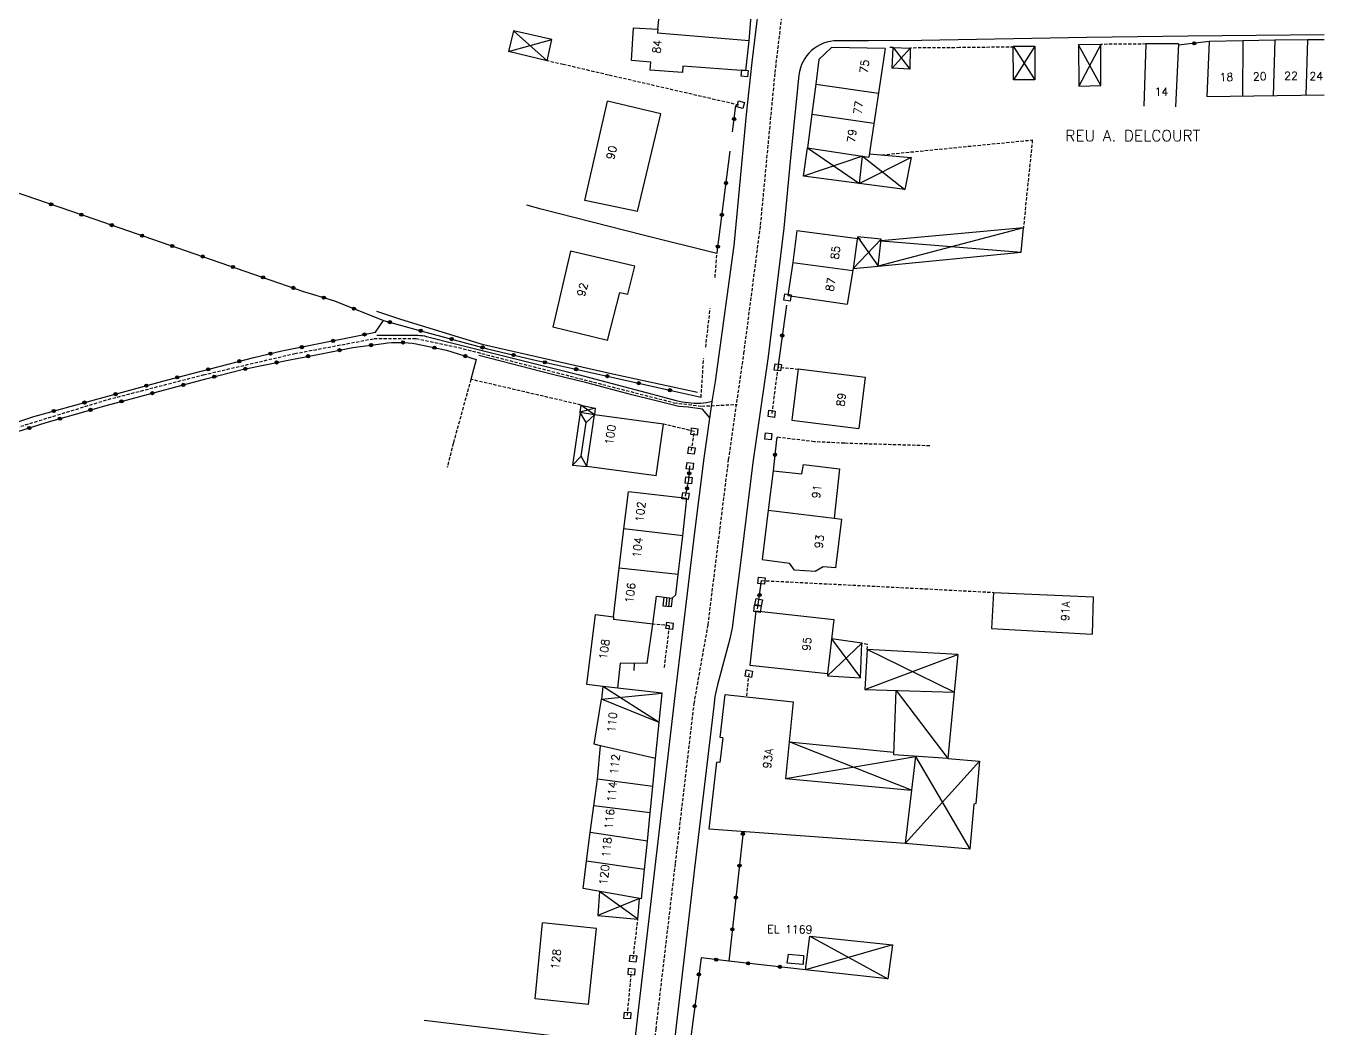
# Model space of a CAD drawing. Header units: millimetres. Extents: x 109000 to 110000, y 124000 to 125001.
# Drawn here: x 109797.3 to 110000, y 124335.9 to 124492.3 of the extents above; entities that cross this region are included whole.
import ezdxf
from ezdxf.enums import TextEntityAlignment as Align

# ---------------------------------------------------------------- set-up
doc = ezdxf.new("R2010")
doc.units = ezdxf.units.MM
doc.linetypes.add('DASHED', pattern=[0.75, 0.5, -0.25])
doc.layers.get('0').update_dxf_attribs({"linetype": 'CONTINUOUS'})
for name, color, linetype in [('W0001', 6, 'DASHED'), ('W0008', 7, 'CONTINUOUS'), ('W0100', 7, 'CONTINUOUS'), ('W0112', 1, 'DASHED'), ('W0310', 3, 'CONTINUOUS'), ('W0322', 7, 'CONTINUOUS'), ('W0984', 7, 'CONTINUOUS'), ('W0989', 7, 'CONTINUOUS'), ('W0991', 7, 'CONTINUOUS')]:
    doc.layers.add(name, color=color, linetype=linetype)
doc.styles.get("Standard").update_dxf_attribs({"font": 'romans.shx', "width": 0.85})

# ---------------------------------------------------------------- blocks, each defined once
blk = doc.blocks.new('t322o')
at = {"color": 0, "linetype": 'Continuous'}
for radius in [0.25, 0.15]:
    blk.add_circle((0, 0), radius, dxfattribs=at)
blk = doc.blocks.new('t112o')
at = {"color": 0, "linetype": 'Continuous'}
for p, q in [((-0.5, 0.5), (0.5, 0.5)), ((-0.5, -0.5), (-0.5, 0.5)), ((0.5, 0.5), (0.5, -0.5)), ((0.5, -0.5), (-0.5, -0.5))]:
    blk.add_line(p, q, dxfattribs=at)

msp = doc.modelspace()

# ---------------------------------------------------------------- linework, layer by layer
at = {"layer": 'W0001'}
for points in [[(109885.41, 124250), (109889.68, 124283.88), (109892.52, 124308.47), (109895.69, 124335.68), (109898.73, 124361.58), (109901.64, 124386.49), (109903.82, 124398.82), (109907.03, 124424.61), (109909.42, 124441.2), (109912.02, 124461.21), (109914.29, 124485.01), (109916.08, 124500)], [(109690.82, 124400.38), (109692.34, 124399.5), (109695.24, 124397.99), (109698.87, 124396.82), (109703.9, 124395.98), (109711.27, 124395.92), (109716.63, 124396.04), (109722.11, 124396.37), (109723.89, 124396.99), (109753.81, 124411.92), (109762.61, 124415.92), (109772.52, 124420.72), (109782.69, 124424.95), (109789.32, 124427.59), (109810.12, 124433.99), (109825, 124437.83), (109839.27, 124441.15), (109851.66, 124443.48), (109858.23, 124443.52), (109864.87, 124442.09), (109898.53, 124433.47), (109902.83, 124432.94), (109908.34, 124433.22)]]:
    msp.add_lwpolyline(points, dxfattribs=at)
at = {"layer": 'W0008'}
msp.add_lwpolyline([(109882.22, 124250), (109883.41, 124259.19), (109886.72, 124284.78), (109889.65, 124309.99), (109892.71, 124336.39), (109895.84, 124363.23), (109898.77, 124388.63), (109901.77, 124413.28), (109903.21, 124424.83), (109904.52, 124434), (109904.96, 124436.81), (109907.89, 124458.03), (109908.33, 124462.4), (109909.83, 124478.44), (109910.7, 124486.61), (109912.31, 124500)], dxfattribs=at)
msp.add_lwpolyline([(110000, 124490.9), (109978.79, 124490.67), (109962.98, 124490.48), (109937.12, 124490.04), (109928.88, 124489.98), (109924.01, 124489.98, 0.382178), (109918.01, 124484.62), (109916.76, 124472.2), (109915.64, 124460.71), (109913.2, 124440.68), (109910.83, 124424.14), (109909.02, 124409.72), (109907.58, 124398.36), (109907.21, 124396.62), (109905.27, 124389.44), (109904.89, 124387.63), (109904.71, 124386.13), (109901.77, 124361.23), (109898.71, 124335.33), (109895.52, 124308.12), (109892.71, 124283.53), (109889.53, 124257.38), (109888.59, 124250)], format="xyb", dxfattribs=at)
at = {"layer": 'W0100'}
for points in [[(109895.97, 124491.78), (109896.42, 124496.39)], [(109910.21, 124489.95), (109910.65, 124495.18)], [(109878.68, 124486.84), (109879.44, 124490.19), (109873.42, 124491.52), (109872.66, 124488.29), (109879.44, 124490.19)], [(109873.42, 124491.52), (109878.68, 124486.84), (109872.66, 124488.29)], [(109899.9, 124486.02), (109899.84, 124485), (109894.77, 124485.38), (109894.9, 124486.65), (109891.86, 124486.9), (109892.17, 124491.97), (109895.97, 124491.78), (109895.91, 124491.14)], [(109910.21, 124489.95), (109895.91, 124491.14)], [(109909.7, 124485.29), (109910.21, 124489.95)], [(109951.45, 124489.15), (109954.84, 124489.15), (109954.84, 124483.86), (109951.52, 124483.86), (109951.45, 124489.15), (109954.84, 124483.86)], [(109954.84, 124489.15), (109951.52, 124483.86)], [(109965.17, 124489.41), (109961.66, 124489.35), (109961.73, 124482.91), (109965.17, 124482.97), (109965.17, 124489.41), (109961.73, 124482.91)], [(109965.17, 124482.97), (109961.66, 124489.35)], [(109972.17, 124489.47), (109971.87, 124479.78)], [(109977.29, 124489.47), (109972.17, 124489.47)], [(109977.29, 124489.47), (109976.78, 124479.66)], [(109982.07, 124489.86), (109981.72, 124481.26)], [(109987.32, 124489.95), (109982.07, 124489.86)], [(109987.32, 124489.95), (109987.26, 124481.33)], [(109992.31, 124490.08), (109987.32, 124489.95)], [(109992.31, 124490.08), (109992.08, 124481.4)], [(109997.4, 124490.12), (109992.31, 124490.08)], [(109997.4, 124490.12), (109997.18, 124481.47)], [(110000, 124490.12), (109997.4, 124490.12)], [(109921.1, 124487.06), (109920.62, 124483.21)], [(109921.1, 124487.06), (109923.07, 124488.9)], [(109931.49, 124488.77), (109923.07, 124488.9)], [(109931.49, 124488.77), (109928.92, 124471.82)], [(109935.38, 124488.84), (109935.32, 124485.52), (109932.57, 124485.71), (109932.7, 124488.9), (109935.38, 124488.84), (109932.57, 124485.71)], [(109932.7, 124488.9), (109935.32, 124485.52)], [(109909.7, 124485.29), (109899.9, 124486.02)], [(109920.62, 124483.21), (109920, 124478.53)], [(109920.62, 124483.21), (109930.43, 124481.8)], [(109981.72, 124481.26), (110000, 124481.51)], [(109884.57, 124465.06), (109888.12, 124480.57)], [(109896.46, 124478.55), (109888.12, 124480.57)], [(109892.8, 124463.3), (109896.46, 124478.55)], [(109920, 124478.53), (109919.35, 124473.27)], [(109920, 124478.53), (109929.72, 124477.09)], [(109929, 124472.35), (109935.51, 124471.75), (109934.55, 124466.78), (109918.73, 124468.82), (109919.35, 124473.27), (109927.48, 124467.69), (109927.93, 124471.97), (109934.55, 124466.78)], [(109919.35, 124473.27), (109928.92, 124471.82)], [(109927.93, 124471.97), (109918.73, 124468.82)], [(109935.51, 124471.75), (109927.48, 124467.69)], [(109892.8, 124463.3), (109884.57, 124465.06)], [(109930.4, 124454.8), (109952.73, 124456.97), (109953.05, 124460.79), (109930.82, 124458.75), (109952.73, 124456.97)], [(109953.05, 124460.79), (109930.4, 124454.8)], [(109917.68, 124460.36), (109917.03, 124455.38)], [(109917.68, 124460.36), (109927.6, 124459.06)], [(109927.15, 124459.39), (109926.45, 124454.42), (109930.4, 124454.8), (109930.85, 124459.01), (109927.15, 124459.39), (109930.4, 124454.8)], [(109930.85, 124459.01), (109926.45, 124454.42)], [(109891.29, 124450.44), (109892.36, 124454.81), (109882.35, 124457.15), (109879.57, 124445.25)], [(109917.03, 124455.38), (109916.28, 124450.21)], [(109917.03, 124455.38), (109926.4, 124454.14)], [(109926.45, 124454.42), (109925.55, 124448.87)], [(109888.13, 124443.2), (109890.03, 124450.7)], [(109890.03, 124450.7), (109891.29, 124450.44)], [(109916.28, 124450.21), (109925.55, 124448.87)], [(109888.13, 124443.2), (109879.57, 124445.25)], [(109904.11, 124431.14), (109902.96, 124432.46), (109900.69, 124432.76), (109899.26, 124432.88), (109895.49, 124433.84), (109891.9, 124434.73), (109884.9, 124436.59), (109879.52, 124437.9), (109868.04, 124440.83)], [(109917.9, 124438.79), (109916.9, 124430.74)], [(109917.9, 124438.79), (109928.36, 124437.46)], [(109928.36, 124437.46), (109927.34, 124429.43)], [(109883.95, 124433.12), (109883.79, 124431.98), (109883.87, 124431.96)], [(109886.21, 124432.65), (109883.79, 124431.98)], [(109883.95, 124433.12), (109886.21, 124432.65), (109886.09, 124431.58), (109883.95, 124433.12)], [(109884.89, 124423.54), (109886.09, 124431.58), (109883.87, 124431.96), (109882.67, 124423.73), (109884.89, 124423.54), (109884, 124425.12), (109884.76, 124430.37), (109886.09, 124431.58)], [(109884.76, 124430.37), (109883.87, 124431.96)], [(109896.88, 124430.13), (109886.09, 124431.58)], [(109916.9, 124430.74), (109927.34, 124429.43)], [(109895.7, 124422.07), (109896.88, 124430.13)], [(109884, 124425.12), (109882.67, 124423.73)], [(109895.7, 124422.07), (109884.89, 124423.54)], [(109914, 124422.86), (109913.22, 124416.73)], [(109914, 124422.86), (109918.47, 124422.36)], [(109918.47, 124422.36), (109918.73, 124423.82), (109924.34, 124423.18), (109923.51, 124415.47), (109924.66, 124415.28), (109923.7, 124407.7), (109921.77, 124407.86), (109920.53, 124407.11), (109917.33, 124407.36), (109916.51, 124408.45)], [(109889.96, 124407.65), (109890.64, 124413.78), (109891.41, 124419.56)], [(109900.51, 124418.53), (109891.41, 124419.56)], [(109899.86, 124412.71), (109900.51, 124418.53)], [(109913.22, 124416.73), (109912.25, 124408.99)], [(109913.22, 124416.73), (109923.51, 124415.47)], [(109899.86, 124412.71), (109890.64, 124413.78)], [(109899.16, 124406.67), (109899.86, 124412.71)], [(109912.25, 124408.99), (109916.51, 124408.45)], [(109889.04, 124400.03), (109889.96, 124407.65)], [(109899.16, 124406.67), (109889.96, 124407.65)], [(109898.19, 124402.96), (109898.76, 124403.47), (109899.16, 124406.67)], [(109895.17, 124398.92), (109895.74, 124403.26)], [(109895.74, 124403.26), (109898.19, 124402.96)], [(109898.19, 124402.96), (109898.08, 124401.61), (109896.8, 124401.7), (109896.97, 124403.11)], [(109897.26, 124401.67), (109897.43, 124403.05)], [(109897.69, 124401.64), (109897.85, 124403)], [(109948.39, 124403.87), (109948.07, 124398.26)], [(109948.39, 124403.87), (109963.96, 124403.17)], [(109963.96, 124403.17), (109963.77, 124397.37)], [(109887.36, 124389.16), (109884.89, 124389.48), (109886.22, 124400.43), (109889.04, 124400.03), (109889.04, 124399.65)], [(109911.25, 124400.98), (109910.33, 124392.49)], [(109911.25, 124400.98), (109923.45, 124399.66)], [(109895.17, 124398.92), (109889.04, 124399.65)], [(109894.3, 124392.75), (109895.17, 124398.92)], [(109923.45, 124399.66), (109922.49, 124391.19), (109922.49, 124390.87), (109927.6, 124390.55), (109927.82, 124395.95), (109923.1, 124396.61), (109927.6, 124390.55)], [(109948.07, 124398.26), (109963.77, 124397.37)], [(109922.49, 124390.87), (109927.82, 124395.95)], [(109942.84, 124394.18), (109928.68, 124394.95), (109928.3, 124388.7), (109942.27, 124388.32), (109928.68, 124394.95)], [(109928.3, 124388.7), (109942.84, 124394.18), (109942.27, 124388.32)], [(109890.08, 124392.83), (109889.68, 124388.91)], [(109894.3, 124392.75), (109890.08, 124392.83)], [(109892.3, 124392.79), (109892.24, 124391.69)], [(109910.33, 124392.49), (109922.49, 124391.19)], [(109896.18, 124383.56), (109896.67, 124388.15), (109887.36, 124389.16), (109887.17, 124387.2), (109896.67, 124388.15)], [(109896.18, 124383.56), (109887.36, 124389.16)], [(109905.7, 124381.21), (109906.48, 124387.94), (109909.8, 124387.55), (109917.13, 124386.79), (109915.92, 124374.81), (109935.57, 124373.02), (109934.61, 124364.67), (109903.99, 124366.9), (109905.21, 124377.36)], [(109942.27, 124388.32), (109941.25, 124377.93), (109932.83, 124378.5), (109933.21, 124388.57), (109941.25, 124377.93)], [(109884.82, 124361.94), (109885.39, 124366.37), (109885.96, 124370.55), (109886.53, 124374.73), (109887.04, 124379.92), (109886.03, 124380.17), (109887.17, 124387.2)], [(109896.18, 124383.56), (109887.17, 124387.2)], [(109895.61, 124377.96), (109896.18, 124383.56)], [(109895.61, 124377.96), (109887.04, 124379.92)], [(109906.12, 124381.16), (109905.64, 124377.31)], [(109906.12, 124381.16), (109905.7, 124381.21)], [(109916.5, 124380.55), (109932.84, 124378.95)], [(109936.22, 124378.27), (109935.57, 124373.02), (109916.5, 124380.55)], [(109895.17, 124373.59), (109895.61, 124377.96)], [(109915.92, 124374.81), (109936.22, 124378.27)], [(109941.25, 124377.93), (109946.22, 124377.55), (109945.65, 124370.92), (109945.33, 124370.79), (109944.69, 124363.78), (109934.61, 124364.67), (109946.22, 124377.55)], [(109936.22, 124378.27), (109944.69, 124363.78)], [(109905.64, 124377.31), (109905.21, 124377.36)], [(109895.17, 124373.59), (109886.53, 124374.73)], [(109894.78, 124369.47), (109895.17, 124373.59)], [(109894.78, 124369.47), (109885.96, 124370.55)], [(109894.34, 124365.05), (109894.78, 124369.47)], [(109894.34, 124365.05), (109885.39, 124366.37)], [(109893.9, 124360.63), (109894.34, 124365.05)], [(109884.32, 124357.64), (109884.82, 124361.94)], [(109893.9, 124360.63), (109884.82, 124361.94)], [(109893.42, 124356.04), (109893.9, 124360.63)], [(109893.42, 124356.04), (109884.32, 124357.64)], [(109886.87, 124357.19), (109886.6, 124353.46), (109892.87, 124352.89), (109893.09, 124356.1), (109886.6, 124353.46)], [(109892.87, 124352.89), (109886.87, 124357.19)], [(109876.82, 124340.43), (109877.98, 124352.3)], [(109886.41, 124351.4), (109877.98, 124352.3)], [(109885.14, 124339.54), (109886.41, 124351.4)], [(109919.69, 124350.2), (109932.64, 124348.86), (109931.87, 124343.57), (109919.05, 124344.98), (109919.69, 124350.2), (109931.87, 124343.57)], [(109916.37, 124347.4), (109918.73, 124347.21), (109918.67, 124345.8), (109916.18, 124346), (109916.37, 124347.4)], [(109932.64, 124348.86), (109919.05, 124344.98)], [(109885.14, 124339.54), (109876.82, 124340.43)]]:
    msp.add_lwpolyline(points, dxfattribs=at)
msp.add_lwpolyline([(109852.07, 124444), (109858.53, 124444, -0.067812), (109859.85, 124443.82), (109864.39, 124442.68), (109883.53, 124437.9), (109895.91, 124434.61), (109898.84, 124433.84, 0.074417), (109902.61, 124433.42, 0.05944), (109904.48, 124433.72, 4.720799)], format="xyb", dxfattribs=at)
at = {"layer": 'W0112'}
for points in [[(109972.17, 124489.47), (109965.17, 124489.41)], [(109932.7, 124488.9), (109932.13, 124488.9)], [(109951.56, 124488.99), (109943.1, 124488.9), (109935.38, 124488.84)], [(109908.62, 124479.93), (109888.25, 124484.62), (109881.21, 124486.27), (109878.68, 124486.84)], [(109930.97, 124472.17), (109954.45, 124474.49), (109953.05, 124460.79)], [(109904.91, 124453.03), (109905.22, 124456.9)], [(109903.45, 124442.15), (109904.15, 124448.16)], [(109902.73, 124434.32), (109903.13, 124440.44)], [(109917.89, 124438.67), (109914.71, 124438.99), (109913.75, 124431.73)], [(109883.95, 124433.12), (109866.78, 124437.12), (109864.03, 124427.14), (109863.08, 124423.38)], [(109901.23, 124426), (109901.68, 124428.98), (109896.88, 124430.13)], [(109938.44, 124426.75), (109925.11, 124427.14), (109920.39, 124427.39), (109914.58, 124428.09), (109914.52, 124427.71)], [(109912.16, 124405.72), (109937.68, 124404.44), (109948.39, 124403.87)], [(109896.99, 124392.14), (109897.81, 124398.66), (109895.17, 124398.92)], [(109928.68, 124394.95), (109928.7, 124395.76), (109927.82, 124395.95)], [(109910.18, 124391.19), (109909.8, 124387.55)], [(109892.11, 124346.69), (109892.87, 124352.89)], [(109891.22, 124337.82), (109891.86, 124344.66)]]:
    msp.add_lwpolyline(points, dxfattribs=at)
at = {"layer": 'W0310'}
for points in [[(109905.21, 124456.76), (109893.69, 124459.62), (109877.73, 124463.67), (109875.51, 124464.3)], [(109902.19, 124435.09), (109888.67, 124437.96), (109868.76, 124442.5), (109855.84, 124446.45), (109852.07, 124447.7)], [(109890.34, 124333.33), (109859.48, 124337.06)]]:
    msp.add_lwpolyline(points, dxfattribs=at)
at = {"layer": 'W0322'}
for points in [[(109982.07, 124489.86), (109977.28, 124489.29)], [(109755.64, 124480.06), (109807.88, 124462.17), (109840.64, 124450.86), (109845.46, 124449.38), (109853.16, 124446.32)], [(109907.63, 124475.76), (109908.14, 124479.87)], [(109905.22, 124456.9), (109907.25, 124472.72)], [(109916.05, 124448.68), (109914.71, 124438.99)], [(109722.32, 124397.56), (109725.83, 124398.94), (109735.64, 124403.78), (109747.9, 124409.76), (109757.64, 124414.48), (109774.99, 124422.36), (109784.55, 124426.61), (109788.74, 124428.1), (109798.55, 124431.33), (109808.36, 124434.02), (109819.24, 124437), (109832.88, 124440.53), (109837.24, 124441.55), (109847.53, 124443.58), (109851.89, 124444.47), (109853.16, 124446.32), (109858.95, 124444.71), (109869.36, 124441.9), (109876.59, 124440.17), (109889.27, 124437.36), (109898.54, 124435.27), (109902.73, 124434.32)], [(109914.52, 124427.71), (109914, 124422.86)], [(109900.79, 124421.38), (109900.98, 124423.6)], [(109900.28, 124418.91), (109900.79, 124421.38)], [(109911.52, 124401.32), (109911.71, 124402.34), (109912.16, 124405.72)], [(109909.29, 124366.52), (109907.06, 124346.31)], [(109919.05, 124344.98), (109907.06, 124346.31), (109902.72, 124346.82), (109901.89, 124340.45), (109899.08, 124319.16), (109908.78, 124318.65)]]:
    msp.add_lwpolyline(points, dxfattribs=at)
msp.add_lwpolyline([(109720.57, 124394.91), (109721.94, 124395.42), (109726.49, 124397.51), (109734.2, 124401.51), (109743.59, 124406.29), (109752.56, 124410.65), (109759.14, 124413.64), (109770.26, 124418.84), (109777.32, 124422.01), (109785.93, 124425.53), (109790.18, 124427.14), (109792.69, 124427.92), (109800.46, 124430.37), (109809.85, 124433.06), (109825.58, 124437.24), (109831.08, 124438.68), (109838.5, 124440.17), (109843.4, 124441.13), (109848.36, 124442.08), (109853.15, 124442.74, -0.074279), (109858.23, 124442.68), (109862.96, 124441.67), (109867.62, 124440.23), (109866.78, 124437.12)], format="xyb", dxfattribs=at)

# ---------------------------------------------------------------- block references
at = {"layer": 'W0112'}
for p, rotation in [((109909.53, 124484.88), 84.80129671350568), ((109908.9, 124480), 164.9434133644512), ((109916.24, 124449.89), 260.8302238685477), ((109914.71, 124438.99), 262.2976468405135), ((109913.75, 124431.73), 82.39913622361846), ((109901.68, 124428.98), 263.3146310060535), ((109913.24, 124428.22), 83.05996332503484), ((109901.23, 124426), 81.86324486942728), ((109900.98, 124423.6), 82.58702141009995), ((109900.79, 124421.38), 84.21284801746614), ((109900.28, 124418.91), 261.8632291220842), ((109912.16, 124405.72), 263.9225483835327), ((109911.52, 124401.32), 262.2976760043493), ((109911.71, 124402.34), 258.9208567956679), ((109897.81, 124398.66), 262.140275591677), ((109910.18, 124391.19), 259.5540817936453), ((109892.11, 124346.69), 82.74086009776937), ((109891.86, 124344.66), 264.5551722934937), ((109891.22, 124337.82), 265.7072943097293)]:
    msp.add_blockref('t112o', p, dxfattribs=dict(at, rotation=rotation))
at = {"layer": 'W0322'}
for p, rotation in [((109979.74, 124489.58), 186.8395900919425), ((109907.88, 124477.76), 82.97774119787306), ((109906.62, 124467.76), 82.69982281341208), ((109801.25, 124464.44), 341.0925060385324), ((109805.98, 124462.82), 341.0925060385324), ((109905.98, 124462.8), 82.69982281341208), ((109810.71, 124461.2), 340.9490273143737), ((109815.43, 124459.56), 340.9490273143737), ((109820.16, 124457.93), 340.9490273143737), ((109824.89, 124456.3), 340.9490273143737), ((109905.35, 124457.84), 82.69982281341208), ((109829.61, 124454.67), 340.9490273143737), ((109834.34, 124453.04), 340.9490273143737), ((109839.06, 124451.4), 340.9490273143737), ((109843.83, 124449.88), 342.9106016326364), ((109848.52, 124448.16), 338.3339944593465), ((109854.13, 124446.05), 344.4913395217831), ((109858.95, 124444.71), 344.8962237119061), ((109840.37, 124442.16), 11.17273412191421), ((109845.27, 124443.13), 11.17273412191421), ((109850.17, 124444.12), 11.60213288766271), ((109851.2, 124442.47), 7.822675109379162), ((109856.17, 124442.89), 357.7225840231436), ((109863.78, 124443.41), 344.8962237119061), ((109868.6, 124442.11), 344.8962237119061), ((109915.4, 124443.96), 262.1275000720606), ((109835.47, 124441.13), 13.0987328398835), ((109841.36, 124440.73), 11.03203128451029), ((109846.26, 124441.68), 10.90231653569879), ((109861.1, 124442.06), 347.86547117225), ((109865.92, 124440.75), 342.9105984432318), ((109873.46, 124440.92), 346.5329278581677), ((109825.78, 124438.69), 14.49678737857929), ((109830.62, 124439.95), 14.49678737857929), ((109831.55, 124438.77), 11.38957244591558), ((109836.45, 124439.76), 11.38957244591558), ((109878.33, 124439.79), 347.5098320737971), ((109883.21, 124438.7), 347.5098320737971), ((109816.11, 124436.14), 15.34950155522071), ((109820.94, 124437.44), 14.49678737857929), ((109821.87, 124436.26), 14.89250677780814), ((109826.7, 124437.54), 14.60929491173327), ((109888.09, 124437.62), 347.5098320737971), ((109892.97, 124436.53), 347.2858357203079), ((109811.29, 124434.82), 15.34950155522071), ((109817.04, 124434.97), 14.89250677780814), ((109897.85, 124435.43), 347.2858357203079), ((109801.64, 124432.18), 15.33166497801533), ((109806.46, 124433.5), 15.33166497801533), ((109807.39, 124432.36), 15.98102309445759), ((109812.21, 124433.69), 14.89250677780814), ((109802.58, 124430.98), 15.98102309445759), ((109797.8, 124429.53), 17.49086591051811), ((109914.27, 124425.35), 263.945562605376), ((109900.88, 124422.46), 85.09685506757496), ((109900.53, 124420.12), 78.39850348397913), ((109911.86, 124403.46), 82.47002734763149), ((109909.26, 124366.19), 263.6809121667832), ((109908.71, 124361.22), 263.6809121667832), ((109908.16, 124356.25), 263.6809121667832), ((109907.61, 124351.28), 263.6809121667832), ((109905.09, 124346.55), 173.2956681687591), ((109910.06, 124345.98), 173.6315911881645), ((109915.03, 124345.42), 173.6315911881645), ((109902.38, 124344.24), 262.5870223474755), ((109901.73, 124339.28), 262.4891200146018)]:
    msp.add_blockref('t322o', p, dxfattribs=dict(at, rotation=rotation))

# ---------------------------------------------------------------- texts
at = {"layer": 'W0984'}
msp.add_text('EL 1169', height=1.25, rotation=359.5586, dxfattribs=at).set_placement((109916.58, 124351.28), align=Align.MIDDLE)
at = {"layer": 'W0989'}
msp.add_text('REU A. DELCOURT', height=1.75, dxfattribs=at).set_placement((109970.14, 124475.17), align=Align.MIDDLE)
at = {"layer": 'W0991'}
for s, rotation, p in [('84', 83.8247, (109895.85, 124489.05)), ('75', 82.8691, (109928.23, 124485.97)), ('20', 1.5062, (109989.96, 124484.42)), ('22', 0.4935, (109994.85, 124484.51)), ('18', 0.9541, (109984.75, 124484.31)), ('77', 82.5396, (109927.28, 124479.53)), ('79', 82.8691, (109926.26, 124475.13)), ('90', 76.5114, (109888.75, 124472.53)), ('85', 82.498, (109923.7, 124456.9)), ('87', 81.7952, (109922.94, 124451.93)), ('92', 75.8393, (109884.19, 124451.14)), ('89', 82.8691, (109924.6, 124433.96)), ('100', 81.6452, (109888.56, 124428.47)), ('91', 82.6676, (109920.77, 124419.61)), ('102', 83.56, (109893.25, 124416.45)), ('104', 83.3811, (109892.81, 124410.88)), ('93', 82.909, (109921.17, 124411.81)), ('106', 82.513, (109891.67, 124403.79)), ('91A', 86.7454, (109959.62, 124400.94)), ('108', 81.9202, (109887.61, 124394.99)), ('95', 83.8169, (109919.24, 124395.82)), ('110', 84.196, (109888.82, 124383.59)), ('112', 84.2847, (109889.26, 124377.03)), ('93A', 82.8691, (109913.18, 124377.93)), ('114', 84.5264, (109888.84, 124372.75)), ('116', 84.3409, (109888.43, 124368.51)), ('118', 84.3409, (109887.99, 124364.09)), ('120', 84.0145, (109887.61, 124359.79)), ('128', 83.8869, (109880.07, 124346.62))]:
    msp.add_text(s, height=1.25, rotation=rotation, dxfattribs=at).set_placement(p, align=Align.MIDDLE)
for s, p in [('24', (109998.79, 124484.44)), ('14', (109974.61, 124482.02))]:
    msp.add_text(s, height=1.25, dxfattribs=at).set_placement(p, align=Align.MIDDLE)

doc.saveas('drawing.dxf')
